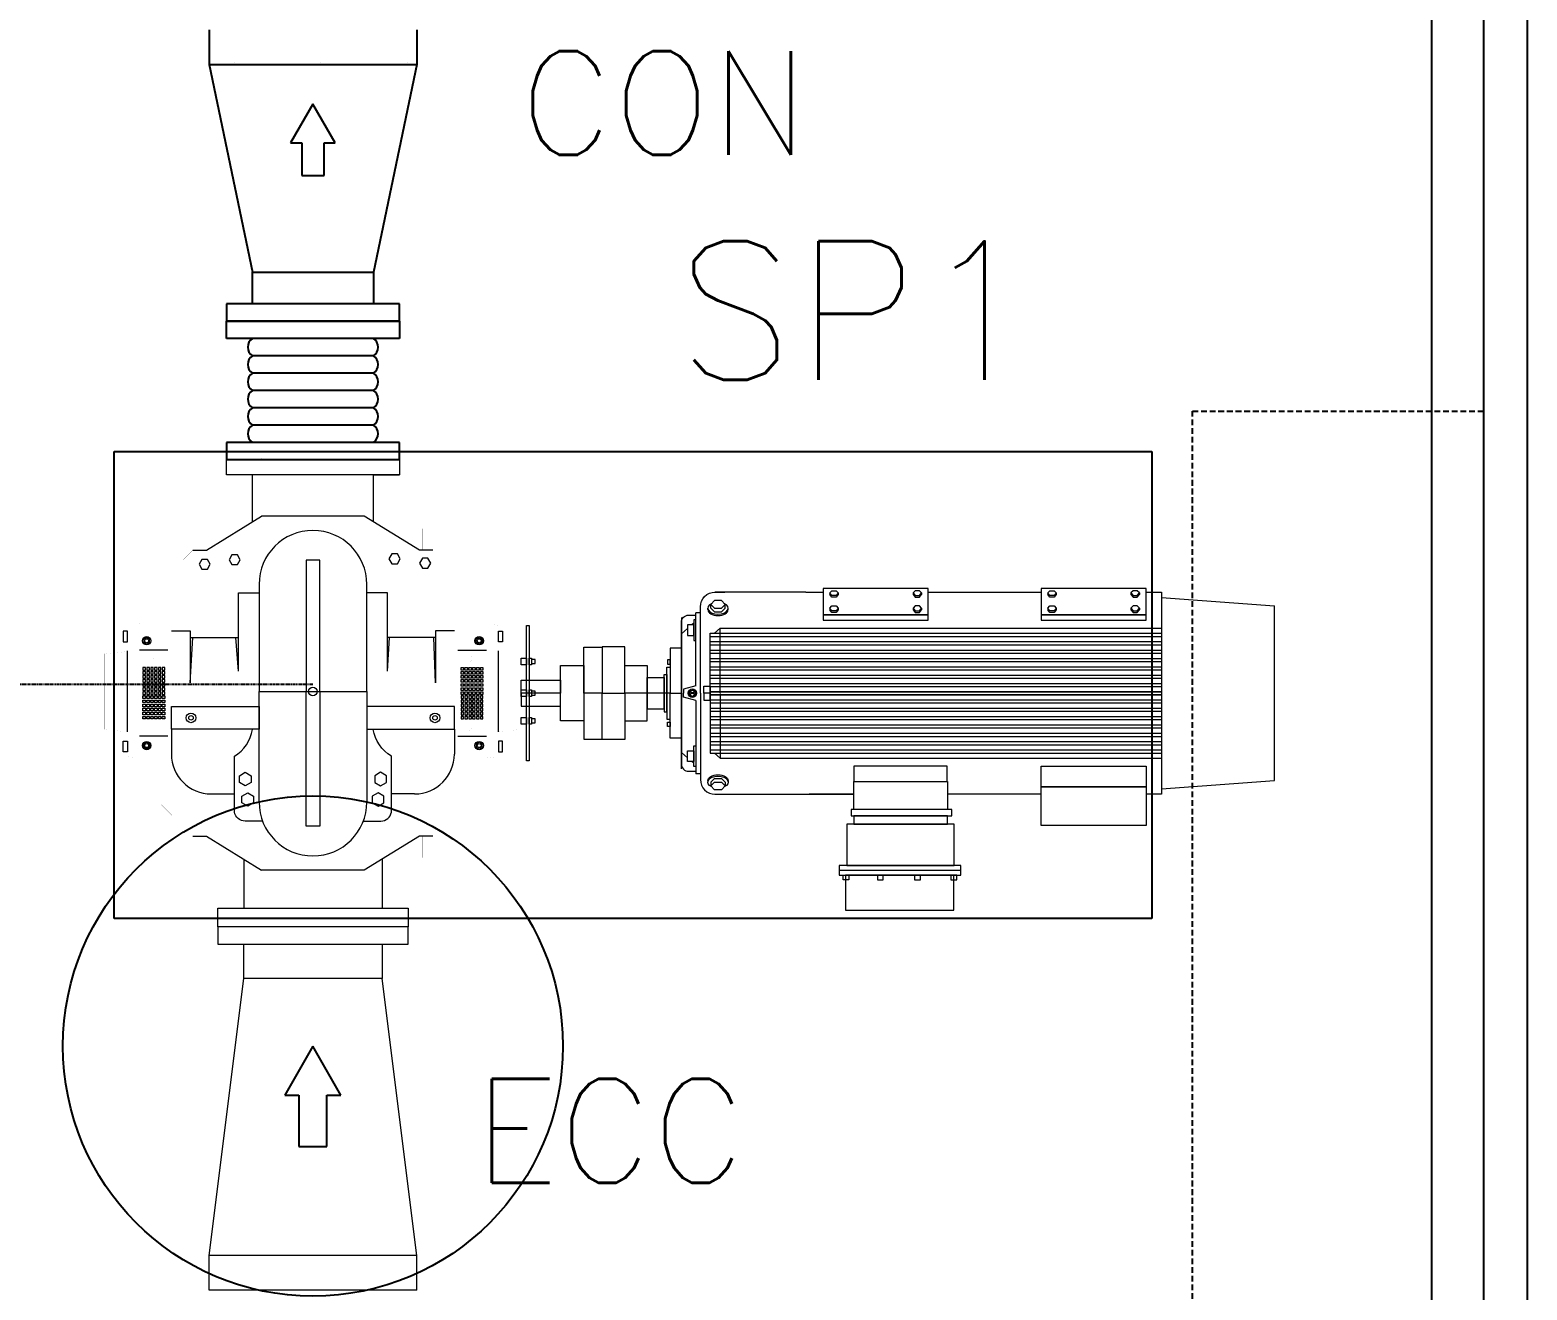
# Model space of a CAD drawing. Header units: inches. Extents: x 0 to 235202, y 0 to 184293.
# Drawn here: x 75010 to 81502, y 158354 to 163817 of the extents above; entities that cross this region are included whole.
import ezdxf

# ---------------------------------------------------------------- set-up
doc = ezdxf.new("R2010")
doc.units = ezdxf.units.IN
doc.header["$MEASUREMENT"] = 0
doc.linetypes.add('HIDDEN', pattern=[0.375, 0.25, -0.125])
doc.linetypes.add('PHANTOM2', pattern=[1.25, 0.625, -0.125, 0.125, -0.125, 0.125, -0.125])
doc.layers.add('DIM', color=251, linetype='Continuous', lineweight=0)
doc.layers.add('grid nos', color=253, linetype='Continuous', lineweight=0)
doc.styles.add('SIMPLEX', font='simplex.shx')

msp = doc.modelspace()

# ---------------------------------------------------------------- linework, layer by layer
at = {"color": 8}
for p, q in [((81502.4, 169665.7), (81502.4, 152485.8)), ((75787.2, 163816.9), (75787.2, 163666.9)), ((76687.2, 163816.9), (76687.2, 163666.9)), ((75896.5, 163675.6), (75896.5, 163675.6)), ((76271.5, 163675.6), (76271.5, 163675.6)), ((76646.5, 163675.6), (76646.5, 163675.6)), ((75787.2, 163666.9), (76687.2, 163666.9)), ((75787.2, 163666.9), (75974.7, 162766.9)), ((76687.2, 163666.9), (76499.7, 162766.9)), ((76237.2, 163495.4), (76140.5, 163327.5)), ((76237.2, 163495.4), (76140.5, 163327.5)), ((76334, 163327.5), (76237.2, 163495.4)), ((76334, 163327.5), (76237.2, 163495.4)), ((76140.5, 163327.5), (76188.9, 163327.5)), ((76140.5, 163327.5), (76188.9, 163327.5)), ((76188.9, 163327.5), (76188.8, 163185.4)), ((76188.9, 163327.5), (76188.8, 163185.4)), ((76285.6, 163327.5), (76334, 163327.5)), ((76285.6, 163185.4), (76285.6, 163327.5)), ((76285.6, 163327.5), (76334, 163327.5)), ((76285.6, 163185.4), (76285.6, 163327.5)), ((76188.8, 163185.4), (76285.6, 163185.4)), ((76188.8, 163185.4), (76285.6, 163185.4)), ((75974.7, 162628.9), (75974.7, 162766.9)), ((75974.7, 162766.9), (76499.7, 162766.9)), ((76499.7, 162766.9), (76499.7, 162628.9)), ((76612.2, 162628.9), (75862.2, 162628.9)), ((75862.2, 162628.9), (75862.2, 162553.9)), ((76499.7, 162628.9), (75974.7, 162628.9)), ((76612.2, 162553.9), (76612.2, 162628.9)), ((75862.2, 162553.9), (76612.2, 162553.9)), ((75862.2, 162478.9), (75862.2, 162553.9)), ((76612.2, 162553.8), (75862.2, 162553.9)), ((76612.2, 162553.8), (76612.2, 162478.8)), ((76612.2, 162478.8), (75862.2, 162478.9)), ((76499.7, 162403.8), (75974.7, 162403.9)), ((76499.7, 162328.8), (75974.7, 162328.9)), ((76499.7, 162253.8), (75974.7, 162253.9)), ((76499.7, 162178.8), (75974.7, 162178.9)), ((76499.7, 162103.8), (75974.7, 162103.9)), ((76612.2, 162028.8), (75862.2, 162028.9)), ((75862.2, 162028.9), (75862.2, 161953.9)), ((76612.2, 161953.8), (76612.2, 162028.8)), ((75862.2, 161953.9), (76612.2, 161953.8)), ((76612.2, 161953.8), (75862.2, 161953.9)), ((76462.2, 161953.8), (76012.2, 161953.9)), ((76612.2, 161953.8), (76612.2, 161953.8)), ((76237.2, 159411.8), (76115.7, 159198.4)), ((76358.7, 159198.4), (76237.2, 159411.8)), ((76115.7, 159198.4), (76176.5, 159198.4)), ((76176.5, 159198.4), (76176.5, 158975.8)), ((76298, 159198.4), (76358.7, 159198.4)), ((76298, 158975.8), (76298, 159198.4)), ((76176.5, 158975.8), (76298, 158975.8))]:
    msp.add_line(p, q, dxfattribs=at)
at = {"color": 8, "linetype": 'HIDDEN', "ltscale": 100}
for p, q in [((80051, 157865.8), (80051, 162163.8)), ((80051, 162163.8), (81315, 162163.8))]:
    msp.add_line(p, q, dxfattribs=at)
at = {"color": 8, "linetype": 'PHANTOM2', "ltscale": 20}
msp.add_line((76237.2, 160978.9), (66549, 160978.9), dxfattribs=at)
at = {"color": 170}
msp.add_circle((76237.2, 159411.8), 1084.1, dxfattribs=at)
at = {"color": 8}
for centre, start, end in [((75999.7, 162441.4), 123.68906, 236.31094), ((76474.7, 162441.3), 303.68906, 56.31094), ((75999.7, 162366.4), 123.68906, 236.31094), ((76474.7, 162366.3), 303.68906, 56.31094), ((75999.7, 162291.4), 123.68906, 236.31094), ((76474.7, 162291.3), 303.68906, 56.31094), ((75999.7, 162216.4), 123.68906, 236.31094), ((76474.7, 162216.3), 303.68906, 56.31094), ((75999.7, 162141.4), 123.68906, 236.31094), ((76474.7, 162141.3), 303.68906, 56.31094), ((75999.7, 162066.4), 123.68906, 236.31094), ((76474.7, 162066.3), 303.68906, 56.31094)]:
    msp.add_arc(centre, 45.1, start, end, dxfattribs=at)
at = {"layer": 'DIM', "color": 8, "linetype": 'Continuous', "lineweight": 25, "ltscale": 10}
for p, q in [((81090, 157510.8), (81090, 166210.8)), ((81315, 157510.8), (81315, 166210.8)), ((75375, 159965.3), (75375, 161989.8)), ((75375, 161989.8), (79875, 161989.8)), ((79875, 161989.8), (79875, 159965.3)), ((79875, 159965.3), (75375, 159965.3))]:
    msp.add_line(p, q, dxfattribs=at)
at = {"layer": 'DIM', "color": 8}
for p, q in [((76285.8, 162478.9), (76012.2, 162478.9)), ((75862.2, 161953.9), (76612.2, 161953.9))]:
    msp.add_line(p, q, dxfattribs=at)
at = {"layer": 'DIM', "color": 8, "linetype": 'Continuous'}
for p, q in [((75974.7, 161684.7), (75974.7, 161888.2)), ((76499.7, 161684.7), (76499.7, 161888.2)), ((76499.7, 161888.2), (76612.2, 161888.2)), ((75775.8, 161561.9), (76014.5, 161709.2)), ((76459.9, 161709.2), (76014.5, 161709.2)), ((76459.9, 161709.2), (76014.5, 161709.2)), ((76698.7, 161561.9), (76459.9, 161709.2)), ((75716.8, 161561.9), (75775.8, 161561.9)), ((76757.7, 161561.9), (76698.7, 161561.9)), ((75914.5, 161037.2), (75914.5, 161376)), ((75914.5, 161376), (76003.6, 161376)), ((76560, 161376), (76470.8, 161376)), ((76560, 161037.2), (76560, 161376)), ((78478.7, 161376.3), (78478.7, 161369.1)), ((78515.2, 161376.3), (78515.2, 161369.1)), ((78839.8, 161376.3), (78839.8, 161369.1)), ((78876.4, 161376.3), (78876.4, 161369.1)), ((79423.5, 161376.3), (79423.5, 161369.1)), ((79460.1, 161376.3), (79460.1, 161369.1)), ((79784.7, 161376.3), (79784.7, 161369.1)), ((79821.2, 161376.3), (79821.2, 161369.1)), ((79917.7, 161356.6), (80407.8, 161319.7)), ((77917.5, 161290.5), (77897.2, 161290.5)), ((77917.5, 161290.5), (77917.5, 161307.8)), ((77917.5, 160941.5), (77917.5, 161290.5)), ((77949.5, 161303.8), (77949.5, 161309.6)), ((77962.6, 161309.6), (77962.6, 161325.6)), ((78025, 161309.6), (78025, 161325.6)), ((78038, 161303.8), (78038, 161309.6)), ((78478.7, 161309.9), (78478.7, 161302.8)), ((78515.2, 161309.9), (78515.2, 161302.8)), ((78839.8, 161309.9), (78839.8, 161302.8)), ((78876.4, 161309.9), (78876.4, 161302.8)), ((79423.5, 161309.9), (79423.5, 161302.8)), ((79460.1, 161309.9), (79460.1, 161302.8)), ((79784.7, 161309.9), (79784.7, 161302.8)), ((79821.2, 161309.9), (79821.2, 161302.8)), ((80407.8, 160563.3), (80407.8, 161319.7)), ((75623.7, 161212.3), (75705.4, 161212.3)), ((75705.4, 161212.3), (75705.4, 160986.9)), ((76850.7, 161212.3), (76769.1, 161212.3)), ((76769.1, 161212.3), (76769.1, 160986.9)), ((77861.9, 161221.6), (77835, 161199)), ((77889.6, 161244.9), (77880.6, 161237.3)), ((78003.2, 161223.6), (77978.7, 161201.2)), ((78003.2, 160942.4), (78003.2, 161223.6)), ((78003.2, 161223.6), (79917.7, 161223.6)), ((75705.4, 161182.3), (75914.5, 161182.3)), ((75705.4, 160986.9), (75716.4, 161182.3)), ((75914.5, 161037.2), (75903.2, 161182.3)), ((76769.1, 161182.3), (76560, 161182.3)), ((76560, 161037.2), (76569.3, 161182.3)), ((76769.1, 160986.9), (76761.5, 161182.3)), ((77960, 160941.5), (77960, 161201.2)), ((77960, 161201.2), (79917.7, 161201.2)), ((77960, 161187.8), (79917.7, 161187.8)), ((77960, 161164.9), (79917.7, 161164.9)), ((77960, 161151.5), (79917.7, 161151.5)), ((75433.2, 160773.5), (75433.2, 161125.5)), ((75608.2, 161128.1), (75484.9, 161128.1)), ((76866.3, 161128.1), (76989.5, 161128.1)), ((77041.3, 160773.5), (77041.3, 161125.5)), ((77960, 161128.6), (79917.7, 161128.6)), ((77960, 161115.3), (79917.7, 161115.3)), ((77960, 161092.3), (79917.7, 161092.3)), ((77960, 161079), (79917.7, 161079)), ((77960, 161056), (79917.7, 161056)), ((77960, 161042.7), (79917.7, 161042.7)), ((77960, 161019.8), (79917.7, 161019.8)), ((77897.2, 160973.5), (77844.6, 160959)), ((77844.6, 160959), (77844.6, 160941.5)), ((77894.5, 160934.7), (77870.8, 160948.3)), ((77894.5, 160948.3), (77870.8, 160934.7)), ((77960, 161006.4), (79917.7, 161006.4)), ((77960, 160983.5), (79917.7, 160983.5)), ((77960, 160970.1), (79917.7, 160970.1)), ((77960, 160949.1), (79917.7, 160949.1)), ((77960, 160947.2), (79917.7, 160947.2)), ((77844.6, 160924), (77844.6, 160941.5)), ((77897.2, 160909.5), (77844.6, 160924)), ((77917.5, 160941.5), (77917.5, 160592.5)), ((77960, 160941.5), (77960, 160681.8)), ((77960, 160935.8), (79917.7, 160935.8)), ((77960, 160933.9), (79917.7, 160933.9)), ((77960, 160912.9), (79917.7, 160912.9)), ((77960, 160899.5), (79917.7, 160899.5)), ((78003.2, 160940.6), (78003.2, 160659.4)), ((77960, 160876.6), (79917.7, 160876.6)), ((77960, 160863.2), (79917.7, 160863.2)), ((77960, 160840.3), (79917.7, 160840.3)), ((77960, 160827), (79917.7, 160827)), ((75608.2, 160754.9), (75484.9, 160754.9)), ((75623.7, 160785.2), (75623.7, 160677.4)), ((76850.7, 160785.2), (76850.7, 160677.4)), ((76866.3, 160754.9), (76989.5, 160754.9)), ((77960, 160804), (79917.7, 160804)), ((77960, 160790.7), (79917.7, 160790.7)), ((77960, 160767.7), (79917.7, 160767.7)), ((77960, 160754.4), (79917.7, 160754.4)), ((77960, 160731.5), (79917.7, 160731.5)), ((77960, 160718.1), (79917.7, 160718.1)), ((77960, 160695.2), (79917.7, 160695.2)), ((77861.9, 160661.4), (77835, 160684)), ((77889.6, 160638.1), (77880.6, 160645.7)), ((77960, 160681.8), (79917.7, 160681.8)), ((78003.2, 160659.4), (77978.7, 160681.8)), ((78003.2, 160659.4), (79917.7, 160659.4)), ((77917.5, 160592.5), (77897.2, 160592.5)), ((77917.5, 160592.5), (77917.5, 160575.2)), ((77949.5, 160561.5), (77949.5, 160555.7)), ((77962.6, 160555.7), (77962.6, 160539.7)), ((78003.2, 160586.8), (78003.2, 160586.8)), ((78025, 160555.7), (78025, 160539.7)), ((78038, 160561.5), (78038, 160555.7)), ((79917.7, 160526.4), (80407.8, 160563.3)), ((75796.2, 160504.9), (75896.7, 160504.9)), ((76678.2, 160504.9), (76577.8, 160504.9)), ((75716.8, 160321.1), (75775.8, 160321.1)), ((75775.8, 160321.1), (76014.5, 160173.8)), ((76698.7, 160321.1), (76459.9, 160173.8)), ((76757.7, 160321.1), (76698.7, 160321.1)), ((75937.2, 160221.5), (75937.2, 160009.4)), ((76459.9, 160173.8), (76014.5, 160173.8)), ((76537.2, 160221.5), (76537.2, 160009.4)), ((78518.8, 160174), (79046.6, 160174))]:
    msp.add_line(p, q, dxfattribs=at)
at = {"layer": 'DIM', "color": 8, "linetype": 'Continuous', "ltscale": 7}
msp.add_line((81315, 161029), (81315, 156754), dxfattribs=at)
at = {"layer": 'DIM', "color": 8, "linetype": 'Continuous', "ltscale": 10}
for p, q in [((76649.7, 159928.9), (75824.7, 159928.9)), ((75824.7, 159928.9), (75824.7, 159853.9)), ((76649.7, 159853.9), (76649.7, 159928.9)), ((75824.7, 159853.9), (76649.7, 159853.9)), ((75937.2, 159703.9), (75937.2, 159853.9)), ((75937.2, 159853.9), (76537.2, 159853.9)), ((76537.2, 159853.9), (76537.2, 159703.9)), ((75787.2, 158503.9), (75937.2, 159703.9)), ((76537.2, 159703.9), (75937.2, 159703.9)), ((76687.2, 158503.9), (76537.2, 159703.9)), ((75787.2, 158353.9), (75787.2, 158503.9)), ((76687.2, 158503.9), (75787.2, 158503.9)), ((76687.2, 158353.9), (76687.2, 158503.9)), ((76687.2, 158353.9), (75787.2, 158353.9))]:
    msp.add_line(p, q, dxfattribs=at)
at = {"layer": 'DIM', "color": 8, "linetype": 'Continuous'}
for points in [[(76612.2, 161888.2), (75862.2, 161888.2), (75862.2, 161954), (76612.2, 161954)], [(75873.4, 161519.8), (75885.6, 161498.7), (75910, 161498.7), (75922.2, 161519.8), (75910, 161541), (75885.6, 161541)], [(76567, 161524.1), (76579.2, 161503), (76603.7, 161503), (76615.9, 161524.1), (76603.7, 161545.3), (76579.2, 161545.3)], [(75743.2, 161500.3), (75755.4, 161479.1), (75779.8, 161479.1), (75792.1, 161500.3), (75779.8, 161521.5), (75755.4, 161521.5)], [(76267.1, 161518.7), (76207.3, 161518.7), (76207.3, 160948.8), (76267.1, 160948.8)], [(76699.6, 161505), (76711.8, 161483.9), (76736.2, 161483.9), (76748.4, 161505), (76736.2, 161526.2), (76711.8, 161526.2)], [(78025, 161325.6), (78009.4, 161342.6), (77978.2, 161342.6), (77962.6, 161325.6), (77978.2, 161310), (78009.4, 161310)], [(78905, 161395.1), (78450, 161395.1), (78450, 161280.8), (78905, 161280.8)], [(78515.2, 161376.3), (78506.1, 161365.2), (78487.8, 161365.2), (78478.7, 161376.3), (78487.8, 161385.8), (78506.1, 161385.8)], [(78839.8, 161376.3), (78849, 161365.2), (78867.2, 161365.2), (78876.4, 161376.3), (78867.2, 161385.8), (78849, 161385.8)], [(79849.9, 161395.1), (79394.9, 161395.1), (79394.9, 161280.8), (79849.9, 161280.8)], [(79460.1, 161376.3), (79451, 161365.2), (79432.7, 161365.2), (79423.5, 161376.3), (79432.7, 161385.8), (79451, 161385.8)], [(79784.7, 161376.3), (79793.8, 161365.2), (79812.1, 161365.2), (79821.2, 161376.3), (79812.1, 161385.8), (79793.8, 161385.8)], [(78905, 161280.8), (78450, 161280.8), (78450, 161258.4), (78905, 161258.4)], [(78515.2, 161309.9), (78506.1, 161298.8), (78487.8, 161298.8), (78478.7, 161309.9), (78487.8, 161319.5), (78506.1, 161319.5)], [(78839.8, 161309.9), (78849, 161298.8), (78867.2, 161298.8), (78876.4, 161309.9), (78867.2, 161319.5), (78849, 161319.5)], [(79849.9, 161280.8), (79394.9, 161280.8), (79394.9, 161258.4), (79849.9, 161258.4)], [(79460.1, 161309.9), (79451, 161298.8), (79432.7, 161298.8), (79423.5, 161309.9), (79432.7, 161319.5), (79451, 161319.5)], [(79784.7, 161309.9), (79793.8, 161298.8), (79812.1, 161298.8), (79821.2, 161309.9), (79812.1, 161319.5), (79793.8, 161319.5)], [(75433.2, 161210.2), (75414.9, 161210.2), (75414.9, 161164), (75433.2, 161164)], [(77041.3, 161210.2), (77059.6, 161210.2), (77059.6, 161164), (77041.3, 161164)], [(77175.3, 160647.6), (77162.8, 160647.6), (77162.8, 161235.4), (77175.3, 161235.4)], [(77889.6, 161237.3), (77861.9, 161237.3), (77861.9, 161191.5), (77889.6, 161191.5)], [(77889.6, 161169.8), (77897.2, 161169.8), (77897.2, 161259), (77889.6, 161259)], [(75516.2, 161153.8), (75529.1, 161161.2), (75529.1, 161176.1), (75516.2, 161183.6), (75503.3, 161176.1), (75503.3, 161161.2)], [(76958.2, 161153.8), (76945.3, 161161.2), (76945.3, 161176.1), (76958.2, 161183.6), (76971.1, 161176.1), (76971.1, 161161.2)], [(77411.5, 161141.4), (77492.1, 161141.4), (77492.1, 160941.5), (77411.5, 160941.5)], [(77492.1, 160941.5), (77589.7, 160941.5), (77589.7, 161142.3), (77492.1, 161142.3)], [(77162.8, 161064.6), (77139.6, 161064.6), (77139.6, 161093), (77162.8, 161093)], [(77184.9, 161064.6), (77175.3, 161064.6), (77175.3, 161093), (77184.9, 161093)], [(77184.9, 161070.2), (77200.8, 161070.2), (77200.8, 161087.3), (77184.9, 161087.3)], [(77785.7, 161085.7), (77774.7, 161085.7), (77774.7, 161066.9), (77785.7, 161066.9)], [(77785.7, 160941.5), (77835, 160941.5), (77835, 161137), (77785.7, 161137)], [(75500.1, 161041.9), (75511.2, 161041.9), (75511.2, 161053.3), (75500.1, 161053.3)], [(75500.1, 161024.2), (75511.2, 161024.2), (75511.2, 161035.6), (75500.1, 161035.6)], [(75500.1, 161006.5), (75511.2, 161006.5), (75511.2, 161018), (75500.1, 161018)], [(75516.9, 161041.9), (75527.9, 161041.9), (75527.9, 161053.3), (75516.9, 161053.3)], [(75516.9, 161024.2), (75527.9, 161024.2), (75527.9, 161035.6), (75516.9, 161035.6)], [(75516.9, 161006.5), (75527.9, 161006.5), (75527.9, 161018), (75516.9, 161018)], [(75533.6, 161041.9), (75544.6, 161041.9), (75544.6, 161053.3), (75533.6, 161053.3)], [(75533.6, 161024.2), (75544.6, 161024.2), (75544.6, 161035.6), (75533.6, 161035.6)], [(75533.6, 161006.5), (75544.6, 161006.5), (75544.6, 161018), (75533.6, 161018)], [(75550.3, 161041.9), (75561.3, 161041.9), (75561.3, 161053.3), (75550.3, 161053.3)], [(75550.3, 161024.2), (75561.3, 161024.2), (75561.3, 161035.6), (75550.3, 161035.6)], [(75550.3, 161006.5), (75561.3, 161006.5), (75561.3, 161018), (75550.3, 161018)], [(75567, 161041.9), (75578.1, 161041.9), (75578.1, 161053.3), (75567, 161053.3)], [(75567, 161024.2), (75578.1, 161024.2), (75578.1, 161035.6), (75567, 161035.6)], [(75567, 161006.5), (75578.1, 161006.5), (75578.1, 161018), (75567, 161018)], [(75583.8, 161041.9), (75594.8, 161041.9), (75594.8, 161053.3), (75583.8, 161053.3)], [(75583.8, 161024.2), (75594.8, 161024.2), (75594.8, 161035.6), (75583.8, 161035.6)], [(75583.8, 161006.5), (75594.8, 161006.5), (75594.8, 161018), (75583.8, 161018)], [(76890.7, 161041.9), (76879.7, 161041.9), (76879.7, 161053.3), (76890.7, 161053.3)], [(76890.7, 161024.2), (76879.7, 161024.2), (76879.7, 161035.6), (76890.7, 161035.6)], [(76890.7, 161006.5), (76879.7, 161006.5), (76879.7, 161018), (76890.7, 161018)], [(76907.4, 161041.9), (76896.4, 161041.9), (76896.4, 161053.3), (76907.4, 161053.3)], [(76907.4, 161024.2), (76896.4, 161024.2), (76896.4, 161035.6), (76907.4, 161035.6)], [(76907.4, 161006.5), (76896.4, 161006.5), (76896.4, 161018), (76907.4, 161018)], [(76924.2, 161041.9), (76913.1, 161041.9), (76913.1, 161053.3), (76924.2, 161053.3)], [(76924.2, 161024.2), (76913.1, 161024.2), (76913.1, 161035.6), (76924.2, 161035.6)], [(76924.2, 161006.5), (76913.1, 161006.5), (76913.1, 161018), (76924.2, 161018)], [(76940.9, 161041.9), (76929.9, 161041.9), (76929.9, 161053.3), (76940.9, 161053.3)], [(76940.9, 161024.2), (76929.9, 161024.2), (76929.9, 161035.6), (76940.9, 161035.6)], [(76940.9, 161006.5), (76929.9, 161006.5), (76929.9, 161018), (76940.9, 161018)], [(76957.6, 161041.9), (76946.6, 161041.9), (76946.6, 161053.3), (76957.6, 161053.3)], [(76957.6, 161024.2), (76946.6, 161024.2), (76946.6, 161035.6), (76957.6, 161035.6)], [(76957.6, 161006.5), (76946.6, 161006.5), (76946.6, 161018), (76957.6, 161018)], [(76974.3, 161041.9), (76963.3, 161041.9), (76963.3, 161053.3), (76974.3, 161053.3)], [(76974.3, 161024.2), (76963.3, 161024.2), (76963.3, 161035.6), (76974.3, 161035.6)], [(76974.3, 161006.5), (76963.3, 161006.5), (76963.3, 161018), (76974.3, 161018)], [(77310.9, 161061.5), (77411.5, 161061.5), (77411.5, 160821.5), (77310.9, 160821.5)], [(77686.1, 160941.5), (77589.7, 160941.5), (77589.7, 161061.5), (77686.1, 161061.5)], [(77761, 160941.5), (77686.1, 160941.5), (77686.1, 161010), (77761, 161010)], [(77771.4, 160941.5), (77761, 160941.5), (77761, 161022.1), (77771.4, 161022.1)], [(77785.7, 160941.5), (77771.4, 160941.5), (77771.4, 161054.1), (77785.7, 161054.1)], [(75500.1, 160988.9), (75511.2, 160988.9), (75511.2, 161000.3), (75500.1, 161000.3)], [(75500.1, 160971.2), (75511.2, 160971.2), (75511.2, 160982.6), (75500.1, 160982.6)], [(75500.1, 160953.5), (75511.2, 160953.5), (75511.2, 160964.9), (75500.1, 160964.9)], [(75500.1, 160935.8), (75511.2, 160935.8), (75511.2, 160947.2), (75500.1, 160947.2)], [(75516.9, 160988.9), (75527.9, 160988.9), (75527.9, 161000.3), (75516.9, 161000.3)], [(75516.9, 160971.2), (75527.9, 160971.2), (75527.9, 160982.6), (75516.9, 160982.6)], [(75516.9, 160953.5), (75527.9, 160953.5), (75527.9, 160964.9), (75516.9, 160964.9)], [(75516.9, 160935.8), (75527.9, 160935.8), (75527.9, 160947.2), (75516.9, 160947.2)], [(75533.6, 160988.9), (75544.6, 160988.9), (75544.6, 161000.3), (75533.6, 161000.3)], [(75533.6, 160971.2), (75544.6, 160971.2), (75544.6, 160982.6), (75533.6, 160982.6)], [(75533.6, 160953.5), (75544.6, 160953.5), (75544.6, 160964.9), (75533.6, 160964.9)], [(75533.6, 160935.8), (75544.6, 160935.8), (75544.6, 160947.2), (75533.6, 160947.2)], [(75550.3, 160988.9), (75561.3, 160988.9), (75561.3, 161000.3), (75550.3, 161000.3)], [(75550.3, 160971.2), (75561.3, 160971.2), (75561.3, 160982.6), (75550.3, 160982.6)], [(75550.3, 160953.5), (75561.3, 160953.5), (75561.3, 160964.9), (75550.3, 160964.9)], [(75550.3, 160935.8), (75561.3, 160935.8), (75561.3, 160947.2), (75550.3, 160947.2)], [(75567, 160988.9), (75578.1, 160988.9), (75578.1, 161000.3), (75567, 161000.3)], [(75567, 160971.2), (75578.1, 160971.2), (75578.1, 160982.6), (75567, 160982.6)], [(75567, 160953.5), (75578.1, 160953.5), (75578.1, 160964.9), (75567, 160964.9)], [(75567, 160935.8), (75578.1, 160935.8), (75578.1, 160947.2), (75567, 160947.2)], [(75583.8, 160988.9), (75594.8, 160988.9), (75594.8, 161000.3), (75583.8, 161000.3)], [(75583.8, 160971.2), (75594.8, 160971.2), (75594.8, 160982.6), (75583.8, 160982.6)], [(75583.8, 160953.5), (75594.8, 160953.5), (75594.8, 160964.9), (75583.8, 160964.9)], [(75583.8, 160935.8), (75594.8, 160935.8), (75594.8, 160947.2), (75583.8, 160947.2)], [(76267.1, 160364.3), (76207.3, 160364.3), (76207.3, 160948.8), (76267.1, 160948.8)], [(76890.7, 160988.9), (76879.7, 160988.9), (76879.7, 161000.3), (76890.7, 161000.3)], [(76890.7, 160971.2), (76879.7, 160971.2), (76879.7, 160982.6), (76890.7, 160982.6)], [(76890.7, 160953.5), (76879.7, 160953.5), (76879.7, 160964.9), (76890.7, 160964.9)], [(76890.7, 160935.8), (76879.7, 160935.8), (76879.7, 160947.2), (76890.7, 160947.2)], [(76907.4, 160988.9), (76896.4, 160988.9), (76896.4, 161000.3), (76907.4, 161000.3)], [(76907.4, 160971.2), (76896.4, 160971.2), (76896.4, 160982.6), (76907.4, 160982.6)], [(76907.4, 160953.5), (76896.4, 160953.5), (76896.4, 160964.9), (76907.4, 160964.9)], [(76907.4, 160935.8), (76896.4, 160935.8), (76896.4, 160947.2), (76907.4, 160947.2)], [(76924.2, 160988.9), (76913.1, 160988.9), (76913.1, 161000.3), (76924.2, 161000.3)], [(76924.2, 160971.2), (76913.1, 160971.2), (76913.1, 160982.6), (76924.2, 160982.6)], [(76924.2, 160953.5), (76913.1, 160953.5), (76913.1, 160964.9), (76924.2, 160964.9)], [(76924.2, 160935.8), (76913.1, 160935.8), (76913.1, 160947.2), (76924.2, 160947.2)], [(76940.9, 160988.9), (76929.9, 160988.9), (76929.9, 161000.3), (76940.9, 161000.3)], [(76940.9, 160971.2), (76929.9, 160971.2), (76929.9, 160982.6), (76940.9, 160982.6)], [(76940.9, 160953.5), (76929.9, 160953.5), (76929.9, 160964.9), (76940.9, 160964.9)], [(76940.9, 160935.8), (76929.9, 160935.8), (76929.9, 160947.2), (76940.9, 160947.2)], [(76957.6, 160988.9), (76946.6, 160988.9), (76946.6, 161000.3), (76957.6, 161000.3)], [(76957.6, 160971.2), (76946.6, 160971.2), (76946.6, 160982.6), (76957.6, 160982.6)], [(76957.6, 160953.5), (76946.6, 160953.5), (76946.6, 160964.9), (76957.6, 160964.9)], [(76957.6, 160935.8), (76946.6, 160935.8), (76946.6, 160947.2), (76957.6, 160947.2)], [(76974.3, 160988.9), (76963.3, 160988.9), (76963.3, 161000.3), (76974.3, 161000.3)], [(76974.3, 160971.2), (76963.3, 160971.2), (76963.3, 160982.6), (76974.3, 160982.6)], [(76974.3, 160953.5), (76963.3, 160953.5), (76963.3, 160964.9), (76974.3, 160964.9)], [(76974.3, 160935.8), (76963.3, 160935.8), (76963.3, 160947.2), (76974.3, 160947.2)], [(77139.6, 160997.9), (77310.9, 160997.9), (77310.9, 160941.5), (77139.6, 160941.5)], [(77162.8, 160927.3), (77139.6, 160927.3), (77139.6, 160955.7), (77162.8, 160955.7)], [(77184.9, 160927.3), (77175.3, 160927.3), (77175.3, 160955.7), (77184.9, 160955.7)], [(77184.9, 160933), (77200.8, 160933), (77200.8, 160950), (77184.9, 160950)], [(77882.6, 160927.8), (77870.8, 160934.7), (77870.8, 160948.3), (77882.6, 160955.2), (77894.5, 160948.3), (77894.5, 160934.7)], [(77882.6, 160955.2), (77870.8, 160948.3), (77870.8, 160934.7), (77882.6, 160927.8), (77894.5, 160934.7), (77894.5, 160948.3)], [(77960, 160941.5), (77932.2, 160941.5), (77932.2, 160971.9), (77960, 160971.9)], [(77960, 160941.5), (77932.2, 160941.5), (77932.2, 160971.9), (77960, 160971.9)], [(75500.1, 160929.5), (75511.2, 160929.5), (75511.2, 160918.1), (75500.1, 160918.1)], [(75500.1, 160911.8), (75511.2, 160911.8), (75511.2, 160900.4), (75500.1, 160900.4)], [(75500.1, 160894.1), (75511.2, 160894.1), (75511.2, 160882.7), (75500.1, 160882.7)], [(75516.9, 160929.5), (75527.9, 160929.5), (75527.9, 160918.1), (75516.9, 160918.1)], [(75516.9, 160911.8), (75527.9, 160911.8), (75527.9, 160900.4), (75516.9, 160900.4)], [(75516.9, 160894.1), (75527.9, 160894.1), (75527.9, 160882.7), (75516.9, 160882.7)], [(75533.6, 160929.5), (75544.6, 160929.5), (75544.6, 160918.1), (75533.6, 160918.1)], [(75533.6, 160911.8), (75544.6, 160911.8), (75544.6, 160900.4), (75533.6, 160900.4)], [(75533.6, 160894.1), (75544.6, 160894.1), (75544.6, 160882.7), (75533.6, 160882.7)], [(75550.3, 160929.5), (75561.3, 160929.5), (75561.3, 160918.1), (75550.3, 160918.1)], [(75550.3, 160911.8), (75561.3, 160911.8), (75561.3, 160900.4), (75550.3, 160900.4)], [(75550.3, 160894.1), (75561.3, 160894.1), (75561.3, 160882.7), (75550.3, 160882.7)], [(75567, 160929.5), (75578.1, 160929.5), (75578.1, 160918.1), (75567, 160918.1)], [(75567, 160911.8), (75578.1, 160911.8), (75578.1, 160900.4), (75567, 160900.4)], [(75567, 160894.1), (75578.1, 160894.1), (75578.1, 160882.7), (75567, 160882.7)], [(75583.8, 160929.5), (75594.8, 160929.5), (75594.8, 160918.1), (75583.8, 160918.1)], [(75583.8, 160911.8), (75594.8, 160911.8), (75594.8, 160900.4), (75583.8, 160900.4)], [(75583.8, 160894.1), (75594.8, 160894.1), (75594.8, 160882.7), (75583.8, 160882.7)], [(76003.6, 160785.2), (75623.7, 160785.2), (75623.7, 160884.4), (76003.6, 160884.4)], [(76470.8, 160785.2), (76850.7, 160785.2), (76850.7, 160884.4), (76470.8, 160884.4)], [(76890.7, 160929.5), (76879.7, 160929.5), (76879.7, 160918.1), (76890.7, 160918.1)], [(76890.7, 160911.8), (76879.7, 160911.8), (76879.7, 160900.4), (76890.7, 160900.4)], [(76890.7, 160894.1), (76879.7, 160894.1), (76879.7, 160882.7), (76890.7, 160882.7)], [(76907.4, 160929.5), (76896.4, 160929.5), (76896.4, 160918.1), (76907.4, 160918.1)], [(76907.4, 160911.8), (76896.4, 160911.8), (76896.4, 160900.4), (76907.4, 160900.4)], [(76907.4, 160894.1), (76896.4, 160894.1), (76896.4, 160882.7), (76907.4, 160882.7)], [(76924.2, 160929.5), (76913.1, 160929.5), (76913.1, 160918.1), (76924.2, 160918.1)], [(76924.2, 160911.8), (76913.1, 160911.8), (76913.1, 160900.4), (76924.2, 160900.4)], [(76924.2, 160894.1), (76913.1, 160894.1), (76913.1, 160882.7), (76924.2, 160882.7)], [(76940.9, 160929.5), (76929.9, 160929.5), (76929.9, 160918.1), (76940.9, 160918.1)], [(76940.9, 160911.8), (76929.9, 160911.8), (76929.9, 160900.4), (76940.9, 160900.4)], [(76940.9, 160894.1), (76929.9, 160894.1), (76929.9, 160882.7), (76940.9, 160882.7)], [(76957.6, 160929.5), (76946.6, 160929.5), (76946.6, 160918.1), (76957.6, 160918.1)], [(76957.6, 160911.8), (76946.6, 160911.8), (76946.6, 160900.4), (76957.6, 160900.4)], [(76957.6, 160894.1), (76946.6, 160894.1), (76946.6, 160882.7), (76957.6, 160882.7)], [(76974.3, 160929.5), (76963.3, 160929.5), (76963.3, 160918.1), (76974.3, 160918.1)], [(76974.3, 160911.8), (76963.3, 160911.8), (76963.3, 160900.4), (76974.3, 160900.4)], [(76974.3, 160894.1), (76963.3, 160894.1), (76963.3, 160882.7), (76974.3, 160882.7)], [(77139.6, 160885.1), (77310.9, 160885.1), (77310.9, 160941.5), (77139.6, 160941.5)], [(77411.5, 160741.6), (77492.1, 160741.6), (77492.1, 160941.5), (77411.5, 160941.5)], [(77492.1, 160941.5), (77589.7, 160941.5), (77589.7, 160740.7), (77492.1, 160740.7)], [(77686.1, 160941.5), (77589.7, 160941.5), (77589.7, 160821.5), (77686.1, 160821.5)], [(77761, 160941.5), (77686.1, 160941.5), (77686.1, 160873), (77761, 160873)], [(77771.4, 160941.5), (77761, 160941.5), (77761, 160860.9), (77771.4, 160860.9)], [(77785.7, 160941.5), (77771.4, 160941.5), (77771.4, 160828.9), (77785.7, 160828.9)], [(77785.7, 160941.5), (77835, 160941.5), (77835, 160746), (77785.7, 160746)], [(77960, 160941.5), (77932.2, 160941.5), (77932.2, 160911.1), (77960, 160911.1)], [(77960, 160941.5), (77932.2, 160941.5), (77932.2, 160911.1), (77960, 160911.1)], [(75500.1, 160876.5), (75511.2, 160876.5), (75511.2, 160865), (75500.1, 160865)], [(75500.1, 160858.8), (75511.2, 160858.8), (75511.2, 160847.4), (75500.1, 160847.4)], [(75500.1, 160841.1), (75511.2, 160841.1), (75511.2, 160829.7), (75500.1, 160829.7)], [(75516.9, 160876.5), (75527.9, 160876.5), (75527.9, 160865), (75516.9, 160865)], [(75516.9, 160858.8), (75527.9, 160858.8), (75527.9, 160847.4), (75516.9, 160847.4)], [(75516.9, 160841.1), (75527.9, 160841.1), (75527.9, 160829.7), (75516.9, 160829.7)], [(75533.6, 160876.5), (75544.6, 160876.5), (75544.6, 160865), (75533.6, 160865)], [(75533.6, 160858.8), (75544.6, 160858.8), (75544.6, 160847.4), (75533.6, 160847.4)], [(75533.6, 160841.1), (75544.6, 160841.1), (75544.6, 160829.7), (75533.6, 160829.7)], [(75550.3, 160876.5), (75561.3, 160876.5), (75561.3, 160865), (75550.3, 160865)], [(75550.3, 160858.8), (75561.3, 160858.8), (75561.3, 160847.4), (75550.3, 160847.4)], [(75550.3, 160841.1), (75561.3, 160841.1), (75561.3, 160829.7), (75550.3, 160829.7)], [(75567, 160876.5), (75578.1, 160876.5), (75578.1, 160865), (75567, 160865)], [(75567, 160858.8), (75578.1, 160858.8), (75578.1, 160847.4), (75567, 160847.4)], [(75567, 160841.1), (75578.1, 160841.1), (75578.1, 160829.7), (75567, 160829.7)], [(75583.8, 160876.5), (75594.8, 160876.5), (75594.8, 160865), (75583.8, 160865)], [(75583.8, 160858.8), (75594.8, 160858.8), (75594.8, 160847.4), (75583.8, 160847.4)], [(75583.8, 160841.1), (75594.8, 160841.1), (75594.8, 160829.7), (75583.8, 160829.7)], [(76890.7, 160876.5), (76879.7, 160876.5), (76879.7, 160865), (76890.7, 160865)], [(76890.7, 160858.8), (76879.7, 160858.8), (76879.7, 160847.4), (76890.7, 160847.4)], [(76890.7, 160841.1), (76879.7, 160841.1), (76879.7, 160829.7), (76890.7, 160829.7)], [(76907.4, 160876.5), (76896.4, 160876.5), (76896.4, 160865), (76907.4, 160865)], [(76907.4, 160858.8), (76896.4, 160858.8), (76896.4, 160847.4), (76907.4, 160847.4)], [(76907.4, 160841.1), (76896.4, 160841.1), (76896.4, 160829.7), (76907.4, 160829.7)], [(76924.2, 160876.5), (76913.1, 160876.5), (76913.1, 160865), (76924.2, 160865)], [(76924.2, 160858.8), (76913.1, 160858.8), (76913.1, 160847.4), (76924.2, 160847.4)], [(76924.2, 160841.1), (76913.1, 160841.1), (76913.1, 160829.7), (76924.2, 160829.7)], [(76940.9, 160876.5), (76929.9, 160876.5), (76929.9, 160865), (76940.9, 160865)], [(76940.9, 160858.8), (76929.9, 160858.8), (76929.9, 160847.4), (76940.9, 160847.4)], [(76940.9, 160841.1), (76929.9, 160841.1), (76929.9, 160829.7), (76940.9, 160829.7)], [(76957.6, 160876.5), (76946.6, 160876.5), (76946.6, 160865), (76957.6, 160865)], [(76957.6, 160858.8), (76946.6, 160858.8), (76946.6, 160847.4), (76957.6, 160847.4)], [(76957.6, 160841.1), (76946.6, 160841.1), (76946.6, 160829.7), (76957.6, 160829.7)], [(76974.3, 160876.5), (76963.3, 160876.5), (76963.3, 160865), (76974.3, 160865)], [(76974.3, 160858.8), (76963.3, 160858.8), (76963.3, 160847.4), (76974.3, 160847.4)], [(76974.3, 160841.1), (76963.3, 160841.1), (76963.3, 160829.7), (76974.3, 160829.7)], [(77162.8, 160807.8), (77139.6, 160807.8), (77139.6, 160836.2), (77162.8, 160836.2)], [(77184.9, 160807.8), (77175.3, 160807.8), (77175.3, 160836.2), (77184.9, 160836.2)], [(77184.9, 160813.4), (77200.8, 160813.4), (77200.8, 160830.5), (77184.9, 160830.5)], [(77785.7, 160797.3), (77774.7, 160797.3), (77774.7, 160816.1), (77785.7, 160816.1)], [(75433.2, 160687.4), (75414.9, 160687.4), (75414.9, 160733.6), (75433.2, 160733.6)], [(75516.2, 160729.2), (75529.1, 160721.8), (75529.1, 160706.9), (75516.2, 160699.4), (75503.3, 160706.9), (75503.3, 160721.8)], [(76958.2, 160729.2), (76945.3, 160721.8), (76945.3, 160706.9), (76958.2, 160699.4), (76971.1, 160706.9), (76971.1, 160721.8)], [(77041.3, 160687.4), (77059.6, 160687.4), (77059.6, 160733.6), (77041.3, 160733.6)], [(77889.6, 160645.7), (77861.9, 160645.7), (77861.9, 160691.5), (77889.6, 160691.5)], [(77889.6, 160713.2), (77897.2, 160713.2), (77897.2, 160624), (77889.6, 160624)], [(78988.1, 160624.6), (78582.4, 160624.6), (78582.4, 160558.6), (78988.1, 160558.6)], [(79849.9, 160535.1), (79394.9, 160535.1), (79394.9, 160624.6), (79849.9, 160624.6)], [(75943.6, 160598.6), (75969, 160583.9), (75969, 160554.5), (75943.6, 160539.8), (75918.1, 160554.5), (75918.1, 160583.9)], [(76530.9, 160598.6), (76505.4, 160583.9), (76505.4, 160554.5), (76530.9, 160539.8), (76556.4, 160554.5), (76556.4, 160583.9)], [(78025, 160539.7), (78009.4, 160522.7), (77978.2, 160522.7), (77962.6, 160539.7), (77978.2, 160555.3), (78009.4, 160555.3)], [(78582.4, 160558.6), (78989.4, 160558.6), (78989.4, 160437.8), (78582.4, 160437.8)], [(75954.6, 160509.8), (75980.1, 160495.1), (75980.1, 160465.7), (75954.6, 160451), (75929.1, 160465.7), (75929.1, 160495.1)], [(76519.9, 160509.8), (76494.4, 160495.1), (76494.4, 160465.7), (76519.9, 160451), (76545.3, 160465.7), (76545.3, 160495.1)], [(79849.9, 160368.4), (79394.9, 160368.4), (79394.9, 160535.1), (79849.9, 160535.1)], [(79008.5, 160437.8), (78571, 160437.8), (78571, 160409.9), (79008.5, 160409.9)], [(79017.4, 160374.3), (78551.9, 160374.3), (78551.9, 160195.1), (79017.4, 160195.1)], [(78989.4, 160409.9), (78582.4, 160409.9), (78582.4, 160374.3), (78989.4, 160374.3)], [(79046.6, 160195.1), (78518.8, 160195.1), (78518.8, 160152.8), (79046.6, 160152.8)], [(78536.2, 160152.8), (78561.7, 160152.8), (78561.7, 160132.2), (78536.2, 160132.2)], [(79016.5, 160152.8), (78547, 160152.8), (78547, 160001.3), (79016.5, 160001.3)], [(78710.4, 160152.8), (78684.9, 160152.8), (78684.9, 160132.2), (78710.4, 160132.2)], [(78872.1, 160152.8), (78846.6, 160152.8), (78846.6, 160132.2), (78872.1, 160132.2)], [(79029.3, 160152.8), (79003.8, 160152.8), (79003.8, 160132.2), (79029.3, 160132.2)], [(76649.7, 159929), (75824.7, 159929), (75824.7, 160009.4), (76649.7, 160009.4)]]:
    msp.add_lwpolyline(points, close=True, dxfattribs=at)
at = {"layer": 'DIM', "color": 8, "linetype": 'Continuous', "const_width": 0.0641}
for points in [[(75580.1, 160457.9), (75580.1, 160661.9), (75623.7, 160661.9), (75623.7, 161212.3), (75575.8, 161212.3), (75575.8, 161420.8), (75716.8, 161561.9), (75760.7, 161561.9), (75760.7, 161654.1), (75925.2, 161654.1)], [(75580.1, 161425.1), (75716.8, 161561.9), (75760.7, 161561.9), (75760.7, 161654.1), (75925.2, 161654.1)], [(76894.3, 160457.9), (76894.3, 160661.9), (76850.7, 160661.9), (76850.7, 161212.3), (76898.7, 161212.3), (76898.7, 161420.8), (76757.7, 161561.9), (76713.8, 161561.9), (76713.8, 161654.1), (76549.2, 161654.1)], [(76894.3, 161425.1), (76757.7, 161561.9), (76713.8, 161561.9), (76713.8, 161654.1), (76549.2, 161654.1)], [(75484.9, 161242.3), (75433.2, 161235.7), (75433.2, 161121.8), (75334.8, 161112.9), (75334.8, 160784.7), (75433.2, 160773.5), (75433.2, 160666.1), (75484.9, 160660.9)], [(75484.9, 161226.2), (75484.9, 161258.5), (75575.8, 161258.5)], [(76989.5, 161226.2), (76989.5, 161258.5), (76898.7, 161258.5)], [(76989.5, 161242.3), (77041.3, 161235.7), (77041.3, 161121.8), (77139.6, 161112.9), (77139.6, 160784.7), (77041.3, 160773.5), (77041.3, 160666.1), (76989.5, 160660.9)], [(75484.9, 160678.2), (75484.9, 160643.6), (75580.1, 160643.6)], [(76989.5, 160678.2), (76989.5, 160643.6), (76894.3, 160643.6)], [(75580.1, 160457.9), (75716.8, 160321.1), (75760.7, 160321.1), (75760.7, 160228.9), (75925.2, 160228.9)], [(76894.3, 160457.9), (76757.7, 160321.1), (76713.8, 160321.1), (76713.8, 160228.9), (76549.2, 160228.9)]]:
    msp.add_lwpolyline(points, dxfattribs=at)
at = {"layer": 'DIM', "color": 8, "linetype": 'Continuous'}
for points in [[(76003.6, 161412.5), (76003.6, 160948.8), (76470.8, 160948.8), (76470.8, 161413.4)], [(78374.1, 161379.2), (77980.3, 161379.2)], [(78374.1, 161379.2), (78450, 161379.2)], [(78515.2, 161369.1), (78506.1, 161358), (78487.8, 161358), (78478.7, 161369.1)], [(78839.8, 161369.1), (78849, 161358), (78867.2, 161358), (78876.4, 161369.1)], [(78905, 161379.2), (79394.9, 161379.2)], [(79460.1, 161369.1), (79451, 161358), (79432.7, 161358), (79423.5, 161369.1)], [(79784.7, 161369.1), (79793.8, 161358), (79812.1, 161358), (79821.2, 161369.1)], [(79849.9, 161379.2), (79917.7, 161379.2), (79917.7, 160503.8), (79849.9, 160503.8)], [(77897.2, 160973.5), (77897.2, 161290.5)], [(77962.6, 161309.6), (77962.6, 161309.6), (77978.2, 161294), (78009.4, 161294), (78025, 161309.6), (78024.9, 161309.6)], [(78515.2, 161302.8), (78506.1, 161291.7), (78487.8, 161291.7), (78478.7, 161302.8)], [(78839.8, 161302.8), (78849, 161291.7), (78867.2, 161291.7), (78876.4, 161302.8)], [(79460.1, 161302.8), (79451, 161291.7), (79432.7, 161291.7), (79423.5, 161302.8)], [(79784.7, 161302.8), (79793.8, 161291.7), (79812.1, 161291.7), (79821.2, 161302.8)], [(76003.6, 160470.5), (76003.6, 160948.8), (76470.8, 160948.8), (76470.8, 160469.6)], [(77897.2, 160909.5), (77897.2, 160592.5)], [(77962.6, 160555.7), (77962.6, 160555.7), (77978.2, 160571.3), (78009.4, 160571.3), (78025, 160555.7), (78024.9, 160555.7)], [(78022.6, 160503.8), (78582.4, 160503.8)], [(78582.4, 160503.8), (78389, 160503.8)], [(79394.9, 160503.8), (78989.4, 160503.8)]]:
    msp.add_lwpolyline(points, dxfattribs=at)
for points in [[(77917.5, 161307.8), (77917.5, 161316.3, -0.414214), (77980.3, 161379.2), (78024, 161379.2)], [(77835, 160613.3), (77835, 161248.2, -0.414214), (77866.6, 161279.9), (77897.2, 161279.9)], [(77835, 161269.7), (77835, 160634.8, 0.414214), (77866.6, 160603.1), (77897.2, 160603.1)], [(76018.8, 160387), (75943.1, 160387, -0.364251), (75896.7, 160425.9), (75896.7, 160667.9, 0.218999), (75975.4, 160784.5, -1.674231)], [(76455.7, 160387), (76531.4, 160387, 0.364251), (76577.8, 160425.9), (76577.8, 160667.9, -0.218999), (76499.1, 160784.5, 1.674231)], [(77917.5, 160575.2), (77917.5, 160566.7, 0.414214), (77980.3, 160503.8), (78024, 160503.8)]]:
    msp.add_lwpolyline(points, format="xyb", dxfattribs=at)
at = {"layer": 'DIM', "color": 8, "linetype": 'Continuous', "const_width": 0.0641}
for points in [[(75484.9, 160678.2), (75484.9, 161226.2), (75546.6, 161226.2), (75546.6, 161198.7), (75608.2, 161198.7), (75608.2, 161103.8), (75557.9, 161103.8, 1), (75557.9, 161079.6), (75616.6, 161079.6), (75616.6, 160801.2), (75560.7, 160801.2, 1), (75560.7, 160780.4), (75608.2, 160780.4), (75608.2, 160705.6), (75546.1, 160705.6), (75546.1, 160676), (75484.9, 160676), (75484.9, 160678.2)], [(76989.5, 160678.2), (76989.5, 161226.2), (76927.9, 161226.2), (76927.9, 161198.7), (76866.3, 161198.7), (76866.3, 161103.8), (76916.6, 161103.8, -1), (76916.6, 161079.6), (76857.9, 161079.6), (76857.9, 160801.2), (76913.8, 160801.2, -1), (76913.8, 160780.4), (76866.3, 160780.4), (76866.3, 160705.6), (76928.4, 160705.6), (76928.4, 160676), (76989.5, 160676), (76989.5, 160678.2)]]:
    msp.add_lwpolyline(points, format="xyb", dxfattribs=at)
at = {"layer": 'DIM', "color": 8, "linetype": 'Continuous'}
for centre, radius in [((75516.2, 161168.7), 18.3), ((75516.2, 161168.7), 8.62), ((76958.2, 161168.7), 18.3), ((76958.2, 161168.7), 8.62), ((76237.2, 160948.8), 18.5), ((76237.2, 160948.8), 18.5), ((77882.6, 160941.5), 18.3), ((77882.6, 160941.5), 18.3), ((75708.2, 160834.5), 20.9), ((75708.2, 160834.5), 9.74), ((76766.3, 160834.5), 20.9), ((76766.3, 160834.5), 9.74), ((75516.2, 160714.3), 18.3), ((75516.2, 160714.3), 8.62), ((76958.2, 160714.3), 18.3), ((76958.2, 160714.3), 8.62)]:
    msp.add_circle(centre, radius, dxfattribs=at)
for centre, radius, start, end in [((76237.2, 161413.4), 233.6, 0, 180), ((76237.2, 161413.4), 233.6, 0, 180), ((77933.5, 161309.6), 4.88, 180.03036, 180.03036), ((75796.2, 160677.4), 172.5, 180, 270), ((76678.2, 160677.4), 172.5, 270, 0), ((77933.5, 160573.4), 4.88, 179.96964, 179.96964), ((76237.2, 160469.6), 233.6, 180, 0)]:
    msp.add_arc(centre, radius, start, end, dxfattribs=at)
for centre, start_param, end_param in [((77993.8, 161309.6), 2.226219, 7.193516), ((77993.8, 161303.8), 3.141593, 6.283185)]:
    msp.add_ellipse(centre, major_axis=(44.2, 0), ratio=0.58591, start_param=start_param, end_param=end_param, dxfattribs=at)
at = {"layer": 'DIM', "color": 8, "linetype": 'Continuous', "extrusion": (0, 0, -1)}
for centre, major_axis, start_param, end_param in [((77993.8, 160555.7), (-44.2, 0), -0.915374, 4.051923), ((77993.8, 160561.5), (44.2, 0), 3.141593, 6.283185)]:
    msp.add_ellipse(centre, major_axis=major_axis, ratio=0.58591, start_param=start_param, end_param=end_param, dxfattribs=at)

# ---------------------------------------------------------------- texts
at = {"layer": 'grid nos', "color": 8, "style": 'SIMPLEX'}
for s, height, p in [('CON ', 450, (77132.7, 163275)), ('SP1', 600, (77812.4, 162300.5)), ('ECC', 450, (76935.4, 158819))]:
    msp.add_text(s, height=height, dxfattribs=at).set_placement(p)

doc.saveas('drawing.dxf')
